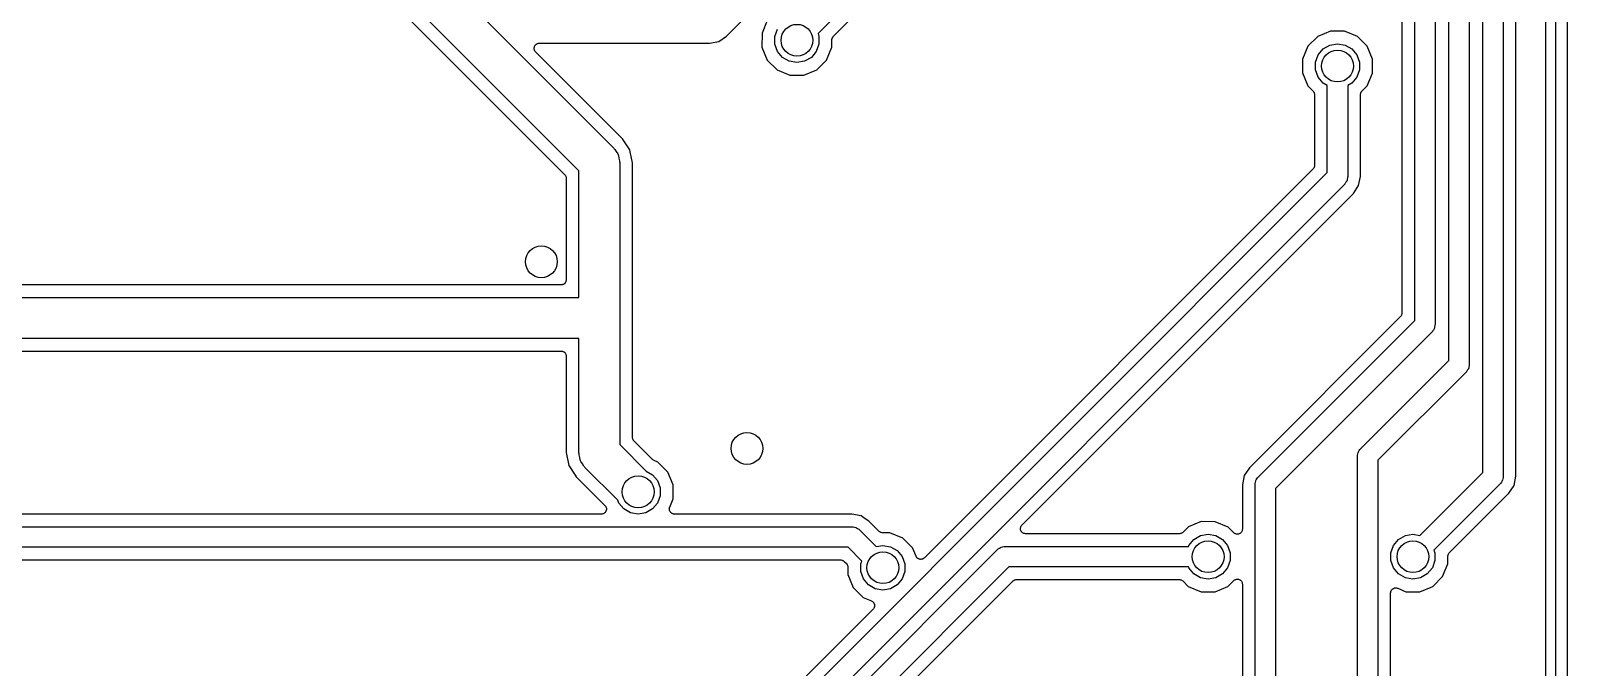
# Model space of a CAD drawing. Extents: x 51 to 137, y -158 to -25.
# Drawn here: x 105.85 to 136.51, y -91.5 to -78.8 of the extents above; entities that cross this region are included whole.
import ezdxf

# ---------------------------------------------------------------- set-up
doc = ezdxf.new("R2010")
doc.units = 0
doc.header["$MEASUREMENT"] = 0
doc.layers.add('BLACK', color=7, linetype='CONTINUOUS')

msp = doc.modelspace()

# ---------------------------------------------------------------- linework, layer by layer
at = {"layer": 'Black'}
for p, q in [((136.286, -119.911), (136.286, -28.1863)), ((136.515, -28.1813), (136.515, -119.921)), ((136.083, -28.2226), (136.083, -119.88)), ((134.828, -87.6108), (134.828, -49.6279)), ((135.235, -49.5437), (135.235, -87.695)), ((135.489, -87.685), (135.489, -49.5537)), ((134.56, -61.0121), (134.56, -85.4596)), ((134.154, -85.3754), (134.154, -61.0963)), ((133.47, -84.5779), (133.47, -69.7904)), ((133.876, -69.7062), (133.876, -84.6621)), ((119.735, -78.9081), (122.997, -75.6463)), ((133.216, -75.9869), (133.216, -84.4306)), ((124.06, -76.3584), (121.561, -78.8579)), ((112.871, -76.5272), (117.484, -81.1402)), ((121.869, -78.9084), (124.233, -76.5451)), ((116.79, -81.5959), (112.305, -77.111)), ((112.175, -77.3401), (116.506, -81.6714)), ((120.549, -78.5939), (120.443, -78.8505)), ((120.702, -78.9126), (120.755, -78.767)), ((131.791, -78.806), (131.534, -78.9121)), ((132.069, -78.8062), (131.791, -78.806)), ((132.326, -78.9128), (132.069, -78.8062)), ((115.899, -79.1244), (115.905, -79.1124)), ((115.905, -79.1124), (115.909, -79.0999)), ((115.909, -79.0999), (115.912, -79.0965)), ((115.912, -79.0965), (115.914, -79.0924)), ((115.914, -79.0924), (115.923, -79.083)), ((115.923, -79.083), (115.932, -79.0729)), ((115.932, -79.0729), (115.936, -79.0706)), ((115.936, -79.0706), (115.939, -79.0675)), ((115.939, -79.0675), (115.951, -79.0619)), ((115.951, -79.0619), (115.962, -79.0552)), ((115.962, -79.0552), (115.967, -79.0545)), ((115.967, -79.0545), (115.971, -79.0526)), ((115.971, -79.0526), (115.984, -79.0514)), ((115.984, -79.0514), (115.997, -79.0491)), ((115.997, -79.0491), (119.395, -79.0491)), ((119.395, -79.0491), (119.579, -79.0125)), ((119.579, -79.0125), (119.735, -78.9081)), ((120.443, -78.8505), (120.442, -79.1284)), ((120.702, -79.0676), (120.702, -78.9126)), ((120.755, -79.2132), (120.702, -79.0676)), ((121.58, -79.0676), (121.527, -79.2132)), ((121.561, -78.8579), (121.58, -78.9126)), ((121.58, -78.9126), (121.58, -79.0676)), ((121.839, -79.1296), (121.84, -78.9802)), ((121.84, -78.9714), (121.843, -78.9585)), ((121.84, -78.9758), (121.84, -78.9714)), ((121.84, -78.9802), (121.84, -78.9758)), ((121.843, -78.9585), (121.846, -78.9454)), ((121.846, -78.9454), (121.848, -78.9416)), ((121.848, -78.9416), (121.849, -78.9373)), ((121.849, -78.9373), (121.857, -78.9264)), ((121.857, -78.9264), (121.863, -78.9149)), ((121.863, -78.9149), (121.867, -78.912)), ((121.867, -78.912), (121.869, -78.9084)), ((131.338, -79.1084), (131.231, -79.365)), ((131.534, -78.9121), (131.338, -79.1084)), ((131.643, -79.1628), (131.777, -79.0853)), ((131.777, -79.0853), (131.929, -79.0584)), ((131.929, -79.0584), (132.082, -79.0853)), ((132.082, -79.0853), (132.216, -79.1628)), ((132.522, -79.1094), (132.326, -78.9128)), ((132.628, -79.3663), (132.522, -79.1094)), ((115.896, -79.1596), (115.897, -79.1463)), ((115.897, -79.1639), (115.896, -79.1596)), ((115.897, -79.1331), (115.899, -79.1289)), ((115.897, -79.1463), (115.897, -79.1331)), ((115.897, -79.1683), (115.897, -79.1639)), ((115.902, -79.1808), (115.897, -79.1683)), ((115.899, -79.1289), (115.899, -79.1244)), ((115.905, -79.1936), (115.902, -79.1808)), ((115.908, -79.1973), (115.905, -79.1936)), ((115.909, -79.2015), (115.908, -79.1973)), ((115.918, -79.2117), (115.909, -79.2015)), ((115.925, -79.2225), (115.918, -79.2117)), ((117.656, -80.9536), (115.925, -79.2225)), ((120.442, -79.1284), (120.548, -79.3853)), ((120.548, -79.3853), (120.745, -79.5819)), ((120.854, -79.3319), (120.755, -79.2132)), ((120.988, -79.4094), (120.854, -79.3319)), ((121.141, -79.4363), (120.988, -79.4094)), ((121.294, -79.4094), (121.141, -79.4363)), ((121.428, -79.3319), (121.294, -79.4094)), ((121.527, -79.2132), (121.428, -79.3319)), ((121.536, -79.5826), (121.733, -79.3863)), ((121.733, -79.3863), (121.839, -79.1296)), ((131.231, -79.365), (131.231, -79.6429)), ((131.49, -79.4271), (131.543, -79.2815)), ((131.49, -79.5821), (131.49, -79.4271)), ((131.543, -79.2815), (131.643, -79.1628)), ((132.216, -79.1628), (132.316, -79.2815)), ((132.316, -79.2815), (132.369, -79.4271)), ((132.369, -79.4271), (132.369, -79.5821)), ((132.628, -79.6441), (132.628, -79.3663)), ((120.745, -79.5819), (121.001, -79.6885)), ((121.001, -79.6885), (121.279, -79.6887)), ((121.279, -79.6887), (121.536, -79.5826)), ((131.231, -79.6429), (131.337, -79.8998)), ((131.543, -79.7277), (131.49, -79.5821)), ((131.643, -79.8464), (131.543, -79.7277)), ((132.316, -79.7277), (132.216, -79.8464)), ((132.369, -79.5821), (132.316, -79.7277)), ((132.521, -79.9008), (132.628, -79.6441)), ((131.337, -79.8998), (131.443, -80.0055)), ((131.443, -80.0055), (131.445, -80.0092)), ((131.445, -80.0092), (131.449, -80.012)), ((131.449, -80.012), (131.455, -80.0236)), ((131.455, -80.0236), (131.463, -80.0345)), ((131.463, -80.0345), (131.464, -80.0387)), ((131.464, -80.0387), (131.466, -80.0426)), ((131.726, -79.8947), (131.643, -79.8464)), ((131.726, -81.6309), (131.726, -79.8947)), ((132.216, -79.8464), (132.133, -79.8947)), ((132.133, -79.8947), (132.133, -81.7151)), ((132.393, -80.0426), (132.395, -80.0386)), ((132.395, -80.0386), (132.396, -80.0343)), ((132.396, -80.0343), (132.404, -80.0234)), ((132.404, -80.0234), (132.41, -80.012)), ((132.41, -80.012), (132.414, -80.0091)), ((132.414, -80.0091), (132.417, -80.0054)), ((132.417, -80.0054), (132.521, -79.9008)), ((131.466, -80.0426), (131.468, -80.0557)), ((131.468, -80.0557), (131.472, -80.0686)), ((131.472, -80.0686), (131.472, -80.073)), ((131.472, -80.073), (131.472, -80.0773)), ((131.472, -80.0773), (131.472, -81.4836)), ((132.387, -80.0684), (132.391, -80.0556)), ((132.387, -80.0729), (132.387, -80.0684)), ((132.387, -80.0773), (132.387, -80.0729)), ((132.387, -81.7051), (132.387, -80.0773)), ((132.391, -80.0556), (132.393, -80.0426)), ((117.805, -81.1756), (117.656, -80.9536)), ((117.484, -81.1402), (117.494, -81.1549)), ((117.494, -81.1549), (117.508, -81.1664)), ((117.508, -81.1664), (117.534, -81.2124)), ((117.534, -81.2124), (117.565, -81.2558)), ((117.565, -81.2558), (117.569, -81.2731)), ((117.813, -81.2187), (117.805, -81.1756)), ((117.857, -81.4376), (117.813, -81.2187)), ((117.813, -81.2187), (117.813, -81.2187)), ((117.569, -81.2731), (117.578, -81.2886)), ((117.578, -81.2886), (117.587, -81.3409)), ((117.587, -81.3409), (117.601, -81.3922)), ((117.601, -81.3922), (117.6, -81.41)), ((117.6, -81.41), (117.603, -81.4276)), ((117.603, -81.4276), (117.603, -87.0546)), ((117.857, -86.9073), (117.857, -81.4376)), ((131.443, -81.5555), (123.683, -89.3151)), ((131.445, -81.5518), (131.443, -81.5555)), ((131.449, -81.5489), (131.445, -81.5518)), ((131.455, -81.5374), (131.449, -81.5489)), ((131.463, -81.5266), (131.455, -81.5374)), ((131.464, -81.5223), (131.463, -81.5266)), ((131.466, -81.5184), (131.464, -81.5223)), ((131.468, -81.5053), (131.466, -81.5184)), ((131.472, -81.4925), (131.468, -81.5053)), ((131.472, -81.4836), (131.472, -81.488)), ((131.472, -81.488), (131.472, -81.4925)), ((101.368, -111.989), (131.726, -81.6309)), ((132.073, -81.8588), (101.596, -112.336)), ((116.506, -81.6714), (116.509, -81.6751)), ((116.509, -81.6751), (116.512, -81.6779)), ((116.512, -81.6779), (116.519, -81.6894)), ((116.519, -81.6894), (116.526, -81.7003)), ((116.526, -81.7003), (116.528, -81.7046)), ((116.528, -81.7046), (116.53, -81.7085)), ((116.53, -81.7085), (116.532, -81.7216)), ((116.532, -81.7216), (116.536, -81.7344)), ((116.536, -81.7344), (116.535, -81.7388)), ((116.535, -81.7388), (116.536, -81.7432)), ((116.536, -81.7432), (116.536, -83.7678)), ((116.79, -84.1234), (116.79, -81.5959)), ((132.078, -81.8515), (132.073, -81.8588)), ((132.085, -81.8457), (132.078, -81.8515)), ((132.098, -81.8227), (132.085, -81.8457)), ((132.114, -81.801), (132.098, -81.8227)), ((132.116, -81.7923), (132.114, -81.801)), ((132.12, -81.7846), (132.116, -81.7923)), ((132.125, -81.7584), (132.12, -81.7846)), ((132.132, -81.7328), (132.125, -81.7584)), ((132.133, -81.7151), (132.131, -81.7239)), ((132.131, -81.7239), (132.132, -81.7328)), ((132.35, -81.8893), (132.387, -81.7051)), ((125.631, -88.6606), (132.246, -82.0455)), ((132.246, -82.0455), (132.35, -81.8893)), ((116.434, -83.8694), (88.0598, -83.8694)), ((116.443, -83.8679), (116.434, -83.8694)), ((116.452, -83.8679), (116.443, -83.8679)), ((116.46, -83.8648), (116.452, -83.8679)), ((116.469, -83.8633), (116.46, -83.8648)), ((116.477, -83.8588), (116.469, -83.8633)), ((116.485, -83.8558), (116.477, -83.8588)), ((116.492, -83.8501), (116.485, -83.8558)), ((116.5, -83.8456), (116.492, -83.8501)), ((116.505, -83.8388), (116.5, -83.8456)), ((116.512, -83.8331), (116.505, -83.8388)), ((116.517, -83.8254), (116.512, -83.8331)), ((116.522, -83.8186), (116.517, -83.8254)), ((116.525, -83.8102), (116.522, -83.8186)), ((116.53, -83.8025), (116.525, -83.8102)), ((116.531, -83.7938), (116.53, -83.8025)), ((116.534, -83.7854), (116.531, -83.7938)), ((116.536, -83.7678), (116.534, -83.7766)), ((116.534, -83.7766), (116.534, -83.7854)), ((87.9125, -84.1234), (116.79, -84.1234)), ((133.186, -84.5025), (130.172, -87.5161)), ((130.345, -87.7028), (133.47, -84.5779)), ((133.188, -84.4988), (133.186, -84.5025)), ((133.192, -84.4959), (133.188, -84.4988)), ((133.198, -84.4845), (133.192, -84.4959)), ((133.206, -84.4736), (133.198, -84.4845)), ((133.207, -84.4693), (133.206, -84.4736)), ((133.209, -84.4654), (133.207, -84.4693)), ((133.212, -84.4523), (133.209, -84.4654)), ((133.215, -84.4395), (133.212, -84.4523)), ((133.216, -84.4306), (133.215, -84.435)), ((133.215, -84.435), (133.215, -84.4395)), ((116.79, -84.9362), (87.7442, -84.9362)), ((116.79, -87.2229), (116.79, -84.9362)), ((133.816, -84.8058), (130.692, -87.9307)), ((133.822, -84.7985), (133.816, -84.8058)), ((133.828, -84.7927), (133.822, -84.7985)), ((133.842, -84.7697), (133.828, -84.7927)), ((133.857, -84.748), (133.842, -84.7697)), ((133.859, -84.7393), (133.857, -84.748)), ((133.864, -84.7316), (133.859, -84.7393)), ((133.868, -84.7055), (133.864, -84.7316)), ((133.875, -84.6798), (133.868, -84.7055)), ((133.876, -84.6621), (133.874, -84.6709)), ((133.874, -84.6709), (133.875, -84.6798)), ((87.7542, -85.1902), (116.434, -85.1902)), ((116.434, -85.1902), (116.443, -85.1917)), ((116.443, -85.1917), (116.452, -85.1917)), ((116.452, -85.1917), (116.46, -85.1948)), ((116.46, -85.1948), (116.469, -85.1963)), ((116.469, -85.1963), (116.477, -85.2008)), ((116.477, -85.2008), (116.485, -85.2038)), ((116.485, -85.2038), (116.492, -85.2095)), ((116.492, -85.2095), (116.5, -85.214)), ((116.5, -85.214), (116.505, -85.2208)), ((116.505, -85.2208), (116.512, -85.2265)), ((116.512, -85.2265), (116.517, -85.2342)), ((116.517, -85.2342), (116.522, -85.241)), ((116.522, -85.241), (116.525, -85.2494)), ((116.525, -85.2494), (116.53, -85.2571)), ((116.53, -85.2571), (116.531, -85.2658)), ((116.531, -85.2658), (116.534, -85.2742)), ((116.534, -85.2742), (116.534, -85.283)), ((116.534, -85.283), (116.536, -85.2918)), ((116.536, -85.2918), (116.536, -87.2129)), ((132.389, -87.1403), (134.154, -85.3754)), ((134.541, -85.5455), (134.526, -85.5672)), ((134.544, -85.5368), (134.541, -85.5455)), ((134.548, -85.5291), (134.544, -85.5368)), ((134.553, -85.5029), (134.548, -85.5291)), ((134.56, -85.4773), (134.553, -85.5029)), ((134.56, -85.4596), (134.559, -85.4684)), ((134.559, -85.4684), (134.56, -85.4773)), ((134.501, -85.6033), (132.736, -87.3682)), ((134.506, -85.596), (134.501, -85.6033)), ((134.513, -85.5902), (134.506, -85.596)), ((134.526, -85.5672), (134.513, -85.5902)), ((117.603, -87.0546), (118.13, -87.5821)), ((117.857, -86.9117), (117.857, -86.9073)), ((117.857, -86.9161), (117.857, -86.9117)), ((117.861, -86.9289), (117.857, -86.9161)), ((117.863, -86.942), (117.861, -86.9289)), ((117.865, -86.9459), (117.863, -86.942)), ((117.866, -86.9502), (117.865, -86.9459)), ((117.874, -86.9611), (117.866, -86.9502)), ((117.88, -86.9726), (117.874, -86.9611)), ((117.884, -86.9754), (117.88, -86.9726)), ((117.886, -86.9791), (117.884, -86.9754)), ((118.26, -87.353), (117.886, -86.9791)), ((116.536, -87.2129), (116.588, -87.4749)), ((116.793, -87.2405), (116.79, -87.2229)), ((116.791, -87.2583), (116.793, -87.2405)), ((116.805, -87.3096), (116.791, -87.2583)), ((116.814, -87.3619), (116.805, -87.3096)), ((116.823, -87.3774), (116.814, -87.3619)), ((116.828, -87.3947), (116.823, -87.3774)), ((116.858, -87.4381), (116.828, -87.3947)), ((118.262, -87.3543), (118.26, -87.353)), ((118.264, -87.3561), (118.262, -87.3543)), ((118.277, -87.3644), (118.264, -87.3561)), ((118.289, -87.3733), (118.277, -87.3644)), ((118.291, -87.3739), (118.289, -87.3733)), ((118.293, -87.375), (118.291, -87.3739)), ((118.367, -87.4057), (118.293, -87.375)), ((132.329, -87.284), (132.331, -87.2752)), ((132.329, -94.7787), (132.329, -87.284)), ((132.33, -87.2663), (132.337, -87.2407)), ((132.331, -87.2752), (132.33, -87.2663)), ((132.337, -87.2407), (132.342, -87.2145)), ((132.342, -87.2145), (132.346, -87.2068)), ((132.346, -87.2068), (132.349, -87.1981)), ((132.349, -87.1981), (132.364, -87.1764)), ((132.364, -87.1764), (132.377, -87.1534)), ((132.377, -87.1534), (132.384, -87.1476)), ((132.384, -87.1476), (132.389, -87.1403)), ((132.736, -87.3682), (132.736, -94.8629)), ((116.588, -87.4749), (116.717, -87.6678)), ((116.717, -87.6678), (116.736, -87.6969)), ((116.736, -87.6969), (117.308, -88.2689)), ((116.885, -87.4841), (116.858, -87.4381)), ((116.899, -87.4956), (116.885, -87.4841)), ((116.909, -87.5103), (116.899, -87.4956)), ((117.565, -88.1659), (116.909, -87.5103)), ((118.13, -87.5821), (118.258, -87.6557)), ((118.258, -87.6557), (118.357, -87.7744)), ((118.563, -87.6023), (118.367, -87.4057)), ((118.67, -87.8592), (118.563, -87.6023)), ((130.068, -87.6723), (130.031, -87.8565)), ((130.172, -87.5161), (130.068, -87.6723)), ((130.34, -87.7101), (130.345, -87.7028)), ((133.57, -88.8688), (134.828, -87.6108)), ((135.235, -87.695), (135.233, -87.7038)), ((135.233, -87.7038), (135.234, -87.7127)), ((135.452, -87.8692), (135.489, -87.685)), ((118.357, -87.7744), (118.41, -87.92)), ((118.41, -87.92), (118.41, -88.075)), ((118.669, -88.137), (118.67, -87.8592)), ((130.031, -87.8565), (130.031, -88.7418)), ((130.285, -87.8465), (130.287, -87.8377)), ((130.285, -92.1791), (130.285, -87.8465)), ((130.286, -87.8288), (130.293, -87.8032)), ((130.287, -87.8377), (130.286, -87.8288)), ((130.293, -87.8032), (130.297, -87.777)), ((130.297, -87.777), (130.302, -87.7693)), ((130.302, -87.7693), (130.304, -87.7606)), ((130.304, -87.7606), (130.319, -87.7389)), ((130.319, -87.7389), (130.333, -87.7159)), ((130.333, -87.7159), (130.34, -87.7101)), ((130.692, -87.9307), (130.692, -92.2633)), ((135.175, -87.8387), (133.855, -89.159)), ((135.18, -87.8314), (135.175, -87.8387)), ((135.187, -87.8256), (135.18, -87.8314)), ((135.2, -87.8026), (135.187, -87.8256)), ((135.216, -87.7809), (135.2, -87.8026)), ((135.218, -87.7722), (135.216, -87.7809)), ((135.222, -87.7645), (135.218, -87.7722)), ((135.227, -87.7384), (135.222, -87.7645)), ((135.234, -87.7127), (135.227, -87.7384)), ((135.348, -88.0254), (135.452, -87.8692)), ((117.308, -88.2689), (117.316, -88.2797)), ((117.316, -88.2797), (117.324, -88.2899)), ((117.324, -88.2899), (117.326, -88.2941)), ((117.326, -88.2941), (117.329, -88.2978)), ((117.329, -88.2978), (117.332, -88.3106)), ((117.332, -88.3106), (117.337, -88.3231)), ((117.584, -88.2206), (117.565, -88.1659)), ((117.684, -88.3393), (117.584, -88.2206)), ((118.357, -88.2206), (118.258, -88.3393)), ((118.41, -88.075), (118.357, -88.2206)), ((118.595, -88.3231), (118.598, -88.3126)), ((118.598, -88.3126), (118.601, -88.3017)), ((118.601, -88.3017), (118.669, -88.137)), ((134.163, -89.2095), (135.348, -88.0254)), ((117.236, -88.4423), (87.2569, -88.4423)), ((117.25, -88.44), (117.236, -88.4423)), ((117.263, -88.4388), (117.25, -88.44)), ((117.267, -88.4369), (117.263, -88.4388)), ((117.271, -88.4362), (117.267, -88.4369)), ((117.283, -88.4295), (117.271, -88.4362)), ((117.295, -88.4239), (117.283, -88.4295)), ((117.298, -88.4208), (117.295, -88.4239)), ((117.302, -88.4185), (117.298, -88.4208)), ((117.31, -88.4083), (117.302, -88.4185)), ((117.32, -88.399), (117.31, -88.4083)), ((117.322, -88.3949), (117.32, -88.399)), ((117.324, -88.3915), (117.322, -88.3949)), ((117.329, -88.379), (117.324, -88.3915)), ((117.335, -88.367), (117.329, -88.379)), ((117.337, -88.3583), (117.335, -88.3625)), ((117.335, -88.3625), (117.335, -88.367)), ((117.337, -88.3231), (117.337, -88.3275)), ((117.337, -88.3275), (117.338, -88.3318)), ((117.338, -88.3318), (117.337, -88.3451)), ((117.337, -88.3451), (117.337, -88.3583)), ((117.818, -88.4168), (117.684, -88.3393)), ((117.971, -88.4437), (117.818, -88.4168)), ((118.124, -88.4168), (117.971, -88.4437)), ((118.258, -88.3393), (118.124, -88.4168)), ((118.593, -88.3362), (118.595, -88.3297)), ((118.595, -88.3472), (118.593, -88.3362)), ((118.595, -88.3297), (118.595, -88.3231)), ((118.595, -88.3583), (118.595, -88.3472)), ((118.597, -88.3646), (118.595, -88.3583)), ((118.598, -88.3712), (118.597, -88.3646)), ((118.603, -88.381), (118.598, -88.3712)), ((118.607, -88.3915), (118.603, -88.381)), ((118.611, -88.3966), (118.607, -88.3915)), ((118.614, -88.4025), (118.611, -88.3966)), ((118.622, -88.41), (118.614, -88.4025)), ((118.629, -88.4185), (118.622, -88.41)), ((118.635, -88.4218), (118.629, -88.4185)), ((118.64, -88.4263), (118.635, -88.4218)), ((118.65, -88.4306), (118.64, -88.4263)), ((118.66, -88.4362), (118.65, -88.4306)), ((118.667, -88.4373), (118.66, -88.4362)), ((118.673, -88.4399), (118.667, -88.4373)), ((118.684, -88.4404), (118.673, -88.4399)), ((118.695, -88.4423), (118.684, -88.4404)), ((122.234, -88.4423), (118.695, -88.4423)), ((122.419, -88.4789), (122.234, -88.4423)), ((122.502, -88.5346), (122.419, -88.4789)), ((122.575, -88.5833), (122.502, -88.5346)), ((122.774, -88.7828), (122.575, -88.5833)), ((129.209, -88.5926), (128.952, -88.6987)), ((129.487, -88.5928), (129.209, -88.5926)), ((129.744, -88.6994), (129.487, -88.5928)), ((87.1096, -88.6963), (122.244, -88.6963)), ((122.244, -88.6963), (122.253, -88.6979)), ((122.253, -88.6979), (122.262, -88.6971)), ((122.262, -88.6971), (122.288, -88.7039)), ((122.288, -88.7039), (122.314, -88.7086)), ((122.314, -88.7086), (122.322, -88.713)), ((122.322, -88.713), (122.33, -88.7153)), ((122.33, -88.7153), (122.352, -88.7306)), ((122.352, -88.7306), (122.375, -88.7438)), ((122.375, -88.7438), (122.381, -88.7507)), ((122.381, -88.7507), (122.388, -88.7558)), ((122.388, -88.7558), (122.721, -89.0887)), ((122.778, -88.7854), (122.774, -88.7828)), ((122.781, -88.7888), (122.778, -88.7854)), ((122.792, -88.7954), (122.781, -88.7888)), ((122.803, -88.8031), (122.792, -88.7954)), ((122.807, -88.8042), (122.803, -88.8031)), ((122.811, -88.8064), (122.807, -88.8042)), ((122.824, -88.8088), (122.811, -88.8064)), ((122.837, -88.8122), (122.824, -88.8088)), ((122.842, -88.8118), (122.837, -88.8122)), ((122.846, -88.8126), (122.842, -88.8118)), ((122.996, -88.8127), (122.846, -88.8126)), ((123.252, -88.9193), (122.996, -88.8127)), ((123.449, -89.1159), (123.252, -88.9193)), ((125.601, -88.7235), (125.602, -88.7192)), ((125.602, -88.7368), (125.601, -88.7235)), ((125.602, -88.7148), (125.607, -88.7023)), ((125.602, -88.7192), (125.602, -88.7148)), ((125.602, -88.75), (125.602, -88.7368)), ((125.604, -88.7542), (125.602, -88.75)), ((125.604, -88.7587), (125.604, -88.7542)), ((125.61, -88.7707), (125.604, -88.7587)), ((125.607, -88.7023), (125.61, -88.6895)), ((125.61, -88.6895), (125.613, -88.6858)), ((125.614, -88.7832), (125.61, -88.7707)), ((125.613, -88.6858), (125.614, -88.6816)), ((125.614, -88.6816), (125.623, -88.6714)), ((125.617, -88.7866), (125.614, -88.7832)), ((125.619, -88.7907), (125.617, -88.7866)), ((125.629, -88.8001), (125.619, -88.7907)), ((125.623, -88.6714), (125.631, -88.6606)), ((125.637, -88.8102), (125.629, -88.8001)), ((125.641, -88.8125), (125.637, -88.8102)), ((125.644, -88.8156), (125.641, -88.8125)), ((125.656, -88.8212), (125.644, -88.8156)), ((125.668, -88.8279), (125.656, -88.8212)), ((125.672, -88.8286), (125.668, -88.8279)), ((125.676, -88.8305), (125.672, -88.8286)), ((125.689, -88.8317), (125.676, -88.8305)), ((125.702, -88.834), (125.689, -88.8317)), ((128.775, -88.834), (125.702, -88.834)), ((128.779, -88.8332), (128.775, -88.834)), ((128.784, -88.8336), (128.779, -88.8332)), ((128.796, -88.8302), (128.784, -88.8336)), ((128.81, -88.8279), (128.796, -88.8302)), ((128.813, -88.8257), (128.81, -88.8279)), ((128.818, -88.8245), (128.813, -88.8257)), ((128.829, -88.8169), (128.818, -88.8245)), ((128.84, -88.8102), (128.829, -88.8169)), ((128.843, -88.8068), (128.84, -88.8102)), ((128.847, -88.8043), (128.843, -88.8068)), ((128.952, -88.6987), (128.847, -88.8043)), ((129.061, -88.9494), (129.195, -88.8719)), ((129.195, -88.8719), (129.347, -88.845)), ((129.347, -88.845), (129.5, -88.8719)), ((129.5, -88.8719), (129.634, -88.9494)), ((129.858, -88.8136), (129.744, -88.6994)), ((129.869, -88.8212), (129.858, -88.8136)), ((129.879, -88.8298), (129.869, -88.8212)), ((129.883, -88.8313), (129.879, -88.8298)), ((129.887, -88.8339), (129.883, -88.8313)), ((129.899, -88.8373), (129.887, -88.8339)), ((129.912, -88.8419), (129.899, -88.8373)), ((129.916, -88.8419), (129.912, -88.8419)), ((129.921, -88.843), (129.916, -88.8419)), ((129.934, -88.8419), (129.921, -88.843)), ((129.947, -88.8419), (129.934, -88.8419)), ((129.951, -88.8404), (129.947, -88.8419)), ((129.956, -88.84), (129.951, -88.8404)), ((129.968, -88.8344), (129.956, -88.84)), ((129.98, -88.8298), (129.968, -88.8344)), ((129.984, -88.827), (129.98, -88.8298)), ((129.988, -88.8251), (129.984, -88.827)), ((129.997, -88.8157), (129.988, -88.8251)), ((130.007, -88.8071), (129.997, -88.8157)), ((130.01, -88.8033), (130.007, -88.8071)), ((130.013, -88.8002), (130.01, -88.8033)), ((130.018, -88.7881), (130.013, -88.8002)), ((130.025, -88.7766), (130.018, -88.7881)), ((130.026, -88.7722), (130.025, -88.7766)), ((130.028, -88.7682), (130.026, -88.7722)), ((130.029, -88.7549), (130.028, -88.7682)), ((130.031, -88.7418), (130.029, -88.7549)), ((133.148, -88.9494), (133.283, -88.8719)), ((133.283, -88.8719), (133.435, -88.845)), ((133.435, -88.845), (133.57, -88.8688)), ((122.16, -89.1027), (87.0254, -89.1027)), ((101.311, -112.981), (125.144, -89.1475)), ((122.436, -89.3789), (122.16, -89.1027)), ((122.721, -89.0887), (122.856, -89.0649)), ((122.856, -89.0649), (123.009, -89.0918)), ((123.009, -89.0918), (123.143, -89.1693)), ((123.143, -89.1693), (123.242, -89.288)), ((123.517, -89.2821), (123.449, -89.1159)), ((125.144, -89.1475), (125.152, -89.1424)), ((125.152, -89.1424), (125.157, -89.1355)), ((125.157, -89.1355), (125.18, -89.1223)), ((125.18, -89.1223), (125.202, -89.107)), ((125.202, -89.107), (125.211, -89.1047)), ((125.211, -89.1047), (125.218, -89.1003)), ((125.218, -89.1003), (125.245, -89.0956)), ((125.245, -89.0956), (125.27, -89.0888)), ((125.27, -89.0888), (125.279, -89.0896)), ((125.279, -89.0896), (125.288, -89.088)), ((125.288, -89.088), (128.954, -89.088)), ((128.954, -89.088), (128.961, -89.0681)), ((128.961, -89.0681), (129.061, -88.9494)), ((129.634, -88.9494), (129.734, -89.0681)), ((129.734, -89.0681), (129.787, -89.2137)), ((129.787, -89.2137), (129.787, -89.3687)), ((132.996, -89.2137), (133.049, -89.0681)), ((132.996, -89.3687), (132.996, -89.2137)), ((133.049, -89.0681), (133.148, -88.9494)), ((133.855, -89.159), (133.875, -89.2137)), ((133.875, -89.2137), (133.875, -89.3687)), ((134.142, -89.2427), (134.143, -89.2384)), ((134.143, -89.2384), (134.151, -89.2275)), ((134.151, -89.2275), (134.158, -89.216)), ((134.158, -89.216), (134.161, -89.2131)), ((134.161, -89.2131), (134.163, -89.2095)), ((87.0354, -89.3567), (122.013, -89.3567)), ((125.372, -89.4944), (101.539, -113.328)), ((122.013, -89.3567), (122.017, -89.3575)), ((122.017, -89.3575), (122.022, -89.3571)), ((122.022, -89.3571), (122.035, -89.3605)), ((122.035, -89.3605), (122.048, -89.3628)), ((122.048, -89.3628), (122.052, -89.3651)), ((122.052, -89.3651), (122.056, -89.3662)), ((122.056, -89.3662), (122.067, -89.3738)), ((122.067, -89.3738), (122.078, -89.3805)), ((122.078, -89.3805), (122.081, -89.3839)), ((122.081, -89.3839), (122.085, -89.3865)), ((122.085, -89.3865), (122.128, -89.4294)), ((122.128, -89.4294), (122.13, -89.4331)), ((122.13, -89.4331), (122.134, -89.436)), ((122.134, -89.436), (122.14, -89.4475)), ((122.14, -89.4475), (122.148, -89.4583)), ((122.148, -89.4583), (122.149, -89.4627)), ((122.149, -89.4627), (122.151, -89.4666)), ((122.151, -89.4666), (122.154, -89.4796)), ((122.154, -89.4796), (122.157, -89.4924)), ((122.157, -89.4924), (122.157, -89.4969)), ((122.157, -89.4969), (122.158, -89.5014)), ((122.158, -89.5014), (122.157, -89.6494)), ((122.417, -89.4336), (122.436, -89.3789)), ((122.417, -89.5886), (122.417, -89.4336)), ((123.242, -89.288), (123.295, -89.4336)), ((123.295, -89.4336), (123.295, -89.5886)), ((123.523, -89.2915), (123.517, -89.2821)), ((123.528, -89.3016), (123.523, -89.2915)), ((123.533, -89.3063), (123.528, -89.3016)), ((123.536, -89.3119), (123.533, -89.3063)), ((123.545, -89.3186), (123.536, -89.3119)), ((123.553, -89.3265), (123.545, -89.3186)), ((123.559, -89.3293), (123.553, -89.3265)), ((123.564, -89.3334), (123.559, -89.3293)), ((123.575, -89.3367), (123.564, -89.3334)), ((123.585, -89.3414), (123.575, -89.3367)), ((123.591, -89.342), (123.585, -89.3414)), ((123.598, -89.344), (123.591, -89.342)), ((123.609, -89.3435), (123.598, -89.344)), ((123.62, -89.3445), (123.609, -89.3435)), ((123.626, -89.3428), (123.62, -89.3445)), ((123.633, -89.3425), (123.626, -89.3428)), ((123.643, -89.3382), (123.633, -89.3425)), ((123.654, -89.3354), (123.643, -89.3382)), ((123.659, -89.3316), (123.654, -89.3354)), ((123.666, -89.329), (123.659, -89.3316)), ((123.674, -89.3215), (123.666, -89.329)), ((123.683, -89.3151), (123.674, -89.3215)), ((128.954, -89.4944), (125.372, -89.4944)), ((128.961, -89.5143), (128.954, -89.4944)), ((129.061, -89.633), (128.961, -89.5143)), ((129.734, -89.5143), (129.634, -89.633)), ((129.787, -89.3687), (129.734, -89.5143)), ((133.049, -89.5143), (132.996, -89.3687)), ((133.148, -89.633), (133.049, -89.5143)), ((133.822, -89.5143), (133.722, -89.633)), ((133.875, -89.3687), (133.822, -89.5143)), ((134.027, -89.6874), (134.134, -89.4307)), ((134.134, -89.2725), (134.138, -89.2596)), ((134.134, -89.2769), (134.134, -89.2725)), ((134.134, -89.2813), (134.134, -89.2769)), ((134.134, -89.4307), (134.134, -89.2813)), ((134.138, -89.2596), (134.14, -89.2465)), ((134.14, -89.2465), (134.142, -89.2427)), ((101.818, -113.408), (125.448, -89.7782)), ((122.157, -89.6494), (122.263, -89.9063)), ((122.47, -89.7342), (122.417, -89.5886)), ((122.569, -89.8529), (122.47, -89.7342)), ((122.703, -89.9304), (122.569, -89.8529)), ((123.143, -89.8529), (123.009, -89.9304)), ((123.242, -89.7342), (123.143, -89.8529)), ((123.295, -89.5886), (123.242, -89.7342)), ((125.448, -89.7782), (125.451, -89.7756)), ((125.451, -89.7756), (125.454, -89.7722)), ((125.454, -89.7722), (125.466, -89.7655)), ((125.466, -89.7655), (125.476, -89.7579)), ((125.476, -89.7579), (125.481, -89.7568)), ((125.481, -89.7568), (125.485, -89.7545)), ((125.485, -89.7545), (125.498, -89.7522)), ((125.498, -89.7522), (125.511, -89.7488)), ((125.511, -89.7488), (125.515, -89.7492)), ((125.515, -89.7492), (125.519, -89.7484)), ((125.519, -89.7484), (128.775, -89.7484)), ((128.775, -89.7484), (128.779, -89.7492)), ((128.779, -89.7492), (128.784, -89.7488)), ((128.784, -89.7488), (128.797, -89.7522)), ((128.797, -89.7522), (128.81, -89.7545)), ((128.81, -89.7545), (128.813, -89.7568)), ((128.813, -89.7568), (128.818, -89.758)), ((128.818, -89.758), (128.829, -89.7656)), ((128.829, -89.7656), (128.84, -89.7722)), ((128.84, -89.7722), (128.843, -89.7756)), ((128.843, -89.7756), (128.847, -89.7782)), ((128.847, -89.7782), (128.951, -89.883)), ((129.195, -89.7105), (129.061, -89.633)), ((129.347, -89.7374), (129.195, -89.7105)), ((129.5, -89.7105), (129.347, -89.7374)), ((129.634, -89.633), (129.5, -89.7105)), ((129.743, -89.8837), (129.858, -89.7687)), ((129.858, -89.7687), (129.869, -89.7612)), ((129.869, -89.7612), (129.879, -89.7527)), ((129.879, -89.7527), (129.883, -89.7511)), ((129.883, -89.7511), (129.887, -89.7485)), ((129.887, -89.7485), (129.9, -89.7451)), ((129.9, -89.7451), (129.912, -89.7406)), ((129.912, -89.7406), (129.916, -89.7406)), ((129.916, -89.7406), (129.921, -89.7394)), ((129.921, -89.7394), (129.934, -89.7406)), ((129.934, -89.7406), (129.947, -89.7406)), ((129.947, -89.7406), (129.951, -89.7421)), ((129.951, -89.7421), (129.956, -89.7425)), ((129.956, -89.7425), (129.968, -89.7481)), ((129.968, -89.7481), (129.98, -89.7527)), ((129.98, -89.7527), (129.984, -89.7556)), ((129.984, -89.7556), (129.988, -89.7575)), ((129.988, -89.7575), (129.997, -89.7668)), ((129.997, -89.7668), (130.007, -89.7753)), ((130.007, -89.7753), (130.01, -89.7792)), ((130.01, -89.7792), (130.013, -89.7824)), ((130.013, -89.7824), (130.018, -89.7944)), ((130.018, -89.7944), (130.025, -89.8059)), ((130.025, -89.8059), (130.026, -89.8103)), ((130.026, -89.8103), (130.028, -89.8144)), ((130.028, -89.8144), (130.029, -89.8276)), ((130.029, -89.8276), (130.031, -89.8406)), ((130.031, -89.8406), (130.031, -92.0318)), ((133.283, -89.7105), (133.148, -89.633)), ((133.435, -89.7374), (133.283, -89.7105)), ((133.588, -89.7105), (133.435, -89.7374)), ((133.722, -89.633), (133.588, -89.7105)), ((133.83, -89.8837), (134.027, -89.6874)), ((122.263, -89.9063), (122.46, -90.1029)), ((122.46, -90.1029), (122.627, -90.1724)), ((122.856, -89.9573), (122.703, -89.9304)), ((123.009, -89.9304), (122.856, -89.9573)), ((128.951, -89.883), (129.208, -89.9896)), ((129.208, -89.9896), (129.486, -89.9898)), ((129.486, -89.9898), (129.743, -89.8837)), ((132.99, -90.0148), (132.992, -90.0039)), ((132.99, -94.8529), (132.99, -90.0148)), ((132.992, -89.9927), (132.995, -89.9866)), ((132.992, -90.0039), (132.992, -89.9927)), ((132.995, -89.9866), (132.996, -89.9801)), ((132.996, -89.9801), (133.002, -89.9704)), ((133.002, -89.9704), (133.006, -89.9602)), ((133.006, -89.9602), (133.01, -89.9553)), ((133.01, -89.9553), (133.014, -89.9495)), ((133.014, -89.9495), (133.022, -89.9424)), ((133.022, -89.9424), (133.03, -89.9342)), ((133.03, -89.9342), (133.036, -89.9311)), ((133.036, -89.9311), (133.041, -89.9268)), ((133.041, -89.9268), (133.051, -89.923)), ((133.051, -89.923), (133.061, -89.9179)), ((133.061, -89.9179), (133.068, -89.917)), ((133.068, -89.917), (133.074, -89.9148)), ((133.074, -89.9148), (133.085, -89.9148)), ((133.085, -89.9148), (133.096, -89.9133)), ((133.096, -89.9133), (133.103, -89.9148)), ((133.103, -89.9148), (133.109, -89.9148)), ((133.109, -89.9148), (133.12, -89.9186)), ((133.12, -89.9186), (133.13, -89.921)), ((133.13, -89.921), (133.296, -89.9896)), ((133.296, -89.9896), (133.574, -89.9898)), ((133.574, -89.9898), (133.83, -89.8837)), ((122.66, -90.338), (102.653, -110.345)), ((122.627, -90.1724), (122.636, -90.1783)), ((122.636, -90.1783), (122.646, -90.183)), ((122.646, -90.183), (122.651, -90.1877)), ((122.651, -90.1877), (122.657, -90.1914)), ((122.657, -90.1914), (122.664, -90.2001)), ((122.666, -90.329), (122.66, -90.338)), ((122.664, -90.2001), (122.671, -90.2079)), ((122.674, -90.3209), (122.666, -90.329)), ((122.671, -90.2079), (122.674, -90.214)), ((122.674, -90.214), (122.678, -90.2194)), ((122.676, -90.3147), (122.674, -90.3209)), ((122.68, -90.3091), (122.676, -90.3147)), ((122.678, -90.2194), (122.682, -90.2299)), ((122.683, -90.2985), (122.68, -90.3091)), ((122.682, -90.2299), (122.686, -90.2399)), ((122.687, -90.2883), (122.683, -90.2985)), ((122.686, -90.2399), (122.687, -90.2466)), ((122.687, -90.2466), (122.689, -90.253)), ((122.688, -90.2816), (122.687, -90.2883)), ((122.689, -90.253), (122.688, -90.2641)), ((122.688, -90.2641), (122.689, -90.2751)), ((122.689, -90.2751), (122.688, -90.2816))]:
    msp.add_line(p, q, dxfattribs=at)
for centre in [(121.141, -78.9901), (131.929, -79.5046), (116.039, -83.4086), (120.142, -87.1322), (117.971, -87.9975), (122.856, -89.5111), (129.347, -89.2912), (133.435, -89.2912)]:
    msp.add_circle(centre, 0.3175, dxfattribs=at)

doc.saveas('drawing.dxf')
